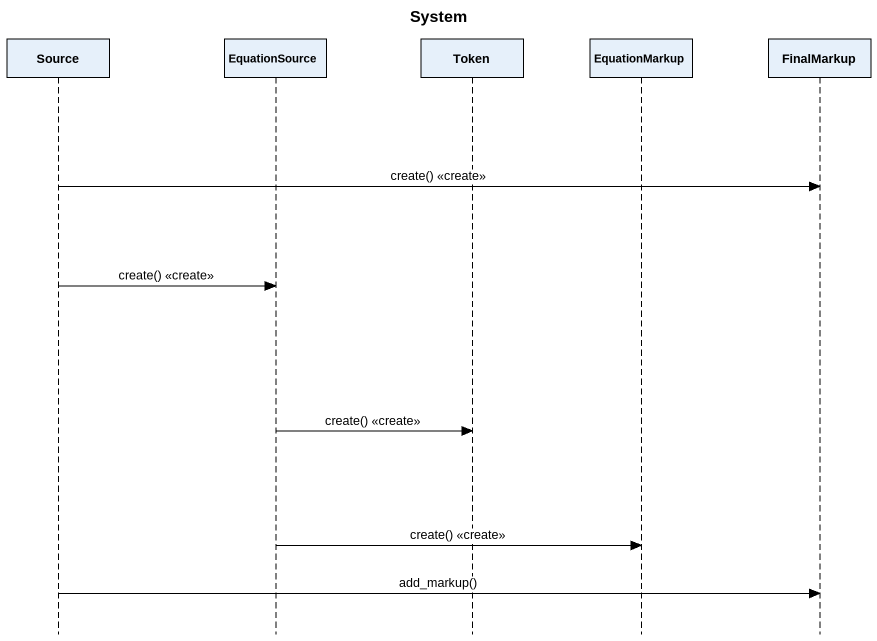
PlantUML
@startuml
title System
hide footbox
participant Source
participant EquationSource
participant Token
participant EquationMarkup
participant FinalMarkup

Source -> FinalMarkup : create() <<create>>
Source -> EquationSource : create() <<create>>
EquationSource -> Token : create() <<create>>
EquationSource -> EquationMarkup : create() <<create>>
Source -> FinalMarkup : add_markup()
@enduml
